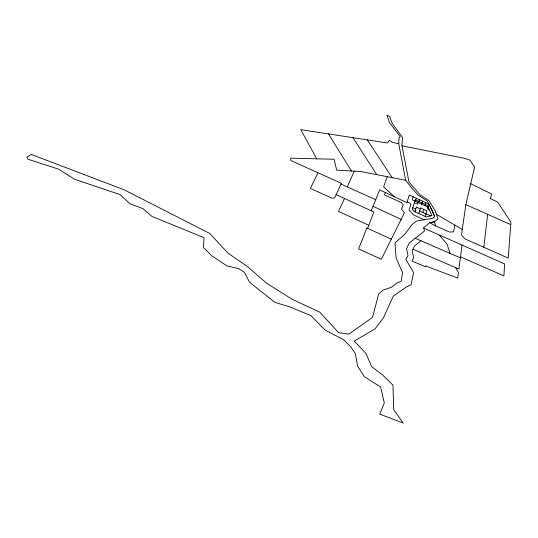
<?xml version="1.0" encoding="UTF-8"?>
<svg xmlns="http://www.w3.org/2000/svg" width="538" height="538" viewBox="0 0 538 538"><rect width="100%" height="100%" fill="white"/><g stroke="black" fill="none" stroke-linecap="round" stroke-linejoin="round"><path stroke-width="0.81" d="M398.759 143.794L398.947 138.858L400.151 136.544L389.431 122.449L386.923 114.977L389.613 116.551L392.121 123.189L402.612 137.587L401.866 145.058L409.001 182.093L419.916 194.655L428.974 200.613L435.094 210.634L438.087 219.074L434.374 221.75L429.654 222.793L423.621 227.648L424.569 230.903L409.297 242.988L406.546 248.691L408.012 255.503L405.847 259.262L413.587 272.726L411.119 284.784L406.896 286.667L393.386 295.974L383.5 317.723L375.094 328.792L354.219 341.132L365.981 353.412L371.657 366.654L382.599 374.946L392.928 385.087L393.735 409.647L403.13 423.023L379.72 414.105L384.307 402.955L380.622 386.957L364.354 376.761L357.555 366.001L355.356 353.641L350.843 347.017L343.775 339.834L325.255 330.197L310.85 315.571L289.35 306.747L274.992 302.41L249.592 282.302L244.265 272.201L238.744 268.691L226.915 265.846L211.905 255.88L203.472 247.635L204.03 237.655L151.938 216.424L142.879 208.583L129.92 203.747L119.974 194.588L74.553 179.235L58.864 169.248L27.882 159.181L26.9 157.19L31.197 154.393L124.076 189.773L209.699 233.452L228.186 253.304L247.534 266.64L266.485 283.136L292.376 299.384L319.78 312.154L338.617 332.686L348.839 334.118L372.478 317.427L378.745 293.788L383.318 290.029L391.745 287.151L396.627 283.19L401.187 281.233L402.491 272.504L396.069 257.789L394.986 242.82L404.778 234.353L411.671 224.978L416.291 221.105L432.935 218.28L434.691 216.706L432.673 211.333L427.212 200.97L418.134 195.079L412.505 188.986L405.632 180.264L398.759 143.794L391.886 142.133L389.351 140.115L387.683 143.027L300.735 129.645L316.795 158.959M470.71 183.734L491.692 193.969L490.293 198.529L497.704 202.147L510.925 222.201L508.242 258.058L465.108 238.98L461.483 235.025L465.854 204.655L474.583 167.076L470.111 160.284L464.536 158.327L402.014 145.818M483.81 247.251L487.657 214.332M462.014 245.18L458.894 269.067L413.009 249.215M454.718 225.025L453.635 231.885L449.385 232.026L435.565 225.913L429.761 222.766L434.374 221.75L435.565 225.913M425.208 216.511L426.95 210.856L420.548 207.89L418.779 213.532M371.233 210.809L379.667 189.907L406.91 202.631L409.29 195.038L428.961 204.144L427.502 208.872L429.277 209.692M422.801 212.47L423.749 209.369M424.872 205.698L425.8 202.678M421.691 204.232L422.633 201.212M418.51 202.759L419.472 199.753M414.865 211.723L415.719 209.053L412.76 207.688M418.241 201.178L417.293 204.144L414.361 202.792M414.899 211.743L416.392 207.096L420.239 208.872M415.329 201.286L416.304 198.287M413.144 196.821L412.148 199.813L428.053 207.17M385.336 192.557L384.535 194.944L401.543 202.644L403.271 204.776L401.55 209.074L404.435 212.806L381.281 259.309L358.597 248.865L366.842 227.957L391.308 239.175M387.441 176.491L383.594 186.827L394.408 196.794M367.642 228.32L373.849 212.012L336.156 194.635L334.549 198.024L331.825 198.045L310.426 188.408L317.958 172.752M336.156 194.635L341.415 183.324L290.809 160.519L290.708 158.138L334.031 159.268L336.687 170.129L361.126 171.575L405.632 180.264M347.266 186.868L354.253 171.165M344.488 198.475L338.496 211.394L368.806 225.294M420.992 240.782L414.529 245.987L412.202 250.93L413.729 257.837L411.96 260.984L425.524 266.841L425.504 265.927L457.717 278.059L458.423 272.692L455.686 267.675M415.235 238.287L460.36 257.843M460.488 256.868L503.891 275.907L504.617 263.902L423.769 228.146M465.854 204.655L510.757 224.595M341.105 184.09L375.706 199.719M424.206 219.76L413.399 214.857L409.055 209.995L410.978 204.534L410.03 203.209L407.152 201.864M426.015 213.815L430.555 215.913M419.579 210.977L426.022 213.956M373.063 206.276L401.153 219.41M436.399 214.312L462.283 229.457M439.391 235.24L447.159 244.245L450.017 253.358M367.32 139.893L392 177.432M352.968 137.688L376.519 174.292M328.483 133.922L351.449 171.003M428.961 204.137L434.691 216.706M415.323 199.827L412.229 209.302L414.078 211.36L426.291 217.009L431.94 215.563L427.32 205.381L415.323 199.827"/></g></svg>
